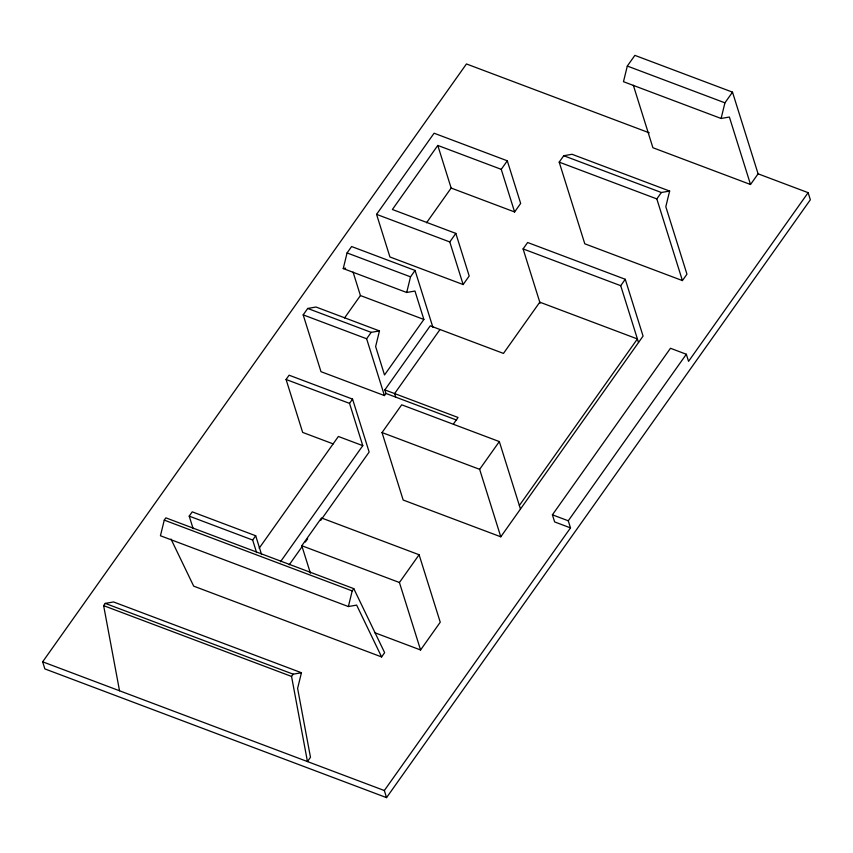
<?xml version="1.0" encoding="UTF-8"?>
<svg xmlns="http://www.w3.org/2000/svg" width="853" height="853" viewBox="0 0 853 853"><rect width="100%" height="100%" fill="white"/><g stroke="black" fill="none" stroke-linecap="round" stroke-linejoin="round"><path stroke-width="1.28" d="M164.266 520.117L160.439 535.759L348.365 606.547L356.639 605.108L381.611 656.938L384.639 652.673L353.792 588.645L165.866 517.856L164.266 520.117L352.193 590.905L353.792 588.645M519.349 505.498L637.404 338.95L539.789 302.175L503.462 353.419L430.243 325.835L384.842 389.896L385.951 393.446L384.436 395.579L320.984 371.673L303.178 314.864L307.72 308.455L315.994 307.016L379.457 330.921L375.629 346.563L384.522 374.968L423.877 319.459L414.974 291.044L406.7 292.483L343.247 268.578L347.075 252.936L351.617 246.538L415.07 270.444L432.876 327.253M301.44 672.74L297.612 688.382L310.481 757.293L307.453 761.558L291.555 676.44L293.165 674.179L301.44 672.74L113.524 601.951L105.239 603.391L103.639 605.651L119.527 690.77M406.7 292.483L410.528 276.841L415.07 270.444M348.365 606.547L352.193 590.905M627.307 66.054L623.479 81.696L721.105 118.471L729.379 117.032L750.523 184.504L758.093 173.82L732.503 92.145L634.877 55.37L627.307 66.054L724.933 102.829L732.503 92.145M669.637 191.061L665.809 206.703L686.953 274.176L682.411 280.584L584.795 243.809L559.195 162.134L563.737 155.726L572.022 154.286L669.637 191.061L661.363 192.501L563.737 155.726M721.105 118.471L724.933 102.829M758.093 173.82L808.122 192.671L810.35 199.773L386.548 797.63L44.878 668.912L42.65 661.811L466.452 63.954L649.282 132.833M376.568 214.359L434.092 133.217L507.3 160.801L520.661 203.419L514.604 211.96L451.152 188.055L437.792 145.436L392.391 209.497L455.843 233.402L469.193 276.009L463.147 284.55L389.928 256.966L376.568 214.359L449.787 241.943L463.147 284.55M193.162 528.732L189.206 516.129L192.234 511.853L255.697 535.759L261.594 554.578M333.171 443.901L302.666 432.407L286.075 379.478L289.103 375.203L352.556 399.108L369.146 452.047L320.739 520.341M344.537 317.966L360.424 295.554L353.067 272.086M426.521 222.793L451.152 188.055M384.436 395.579L366.63 338.769L371.172 332.361L379.457 330.921M449.787 241.943L455.843 233.402M514.604 211.96L501.255 169.342L507.3 160.801M256.614 552.637L252.669 540.034L255.697 535.759M280.477 561.764L362.781 445.661L349.538 403.384L352.556 399.108M259.152 548.234L338.374 436.469L362.781 445.661M440.009 329.514L394.598 393.574L395.717 397.125M310.417 573.216L301.802 545.728L321.474 517.963L419.1 554.749L440.244 622.21L420.572 649.975L374.851 632.745M540.109 303.22L523.092 248.916L527.634 242.508L625.26 279.283L643.066 336.093L500.786 536.804L403.17 500.029L382.027 432.556L401.699 404.802L499.325 441.577L520.469 509.049M289.231 564.782L302.293 546.357M305.374 542.018L307.677 538.765M453.519 423.877L458.05 417.48L384.842 389.896M682.411 280.584L656.821 198.909L661.363 192.501M420.572 649.975L399.428 582.503L419.1 554.749M500.786 536.804L479.642 469.331L499.325 441.577M638.524 342.501L620.717 285.691L625.26 279.283M386.548 797.63L384.33 790.528L570.497 527.9L554.631 521.919L552.403 514.817L670.469 348.269L686.324 354.251L688.552 361.352L808.122 192.671M570.497 527.9L568.269 520.788L686.324 354.251M343.247 268.578L345.604 268.173M750.523 184.504L652.908 147.729L633.331 85.257M559.195 162.134L656.821 198.909M437.792 145.436L501.255 169.342M523.092 248.916L620.717 285.691M347.075 252.936L410.528 276.841M360.424 295.554L423.877 319.459M307.72 308.455L371.172 332.361M303.178 314.864L366.63 338.769M385.951 393.446L456.675 420.092M286.075 379.478L349.538 403.384M382.027 432.556L479.642 469.331M552.403 514.817L568.269 520.788M301.802 545.728L399.428 582.503M189.206 516.129L252.669 540.034M381.611 656.938L193.695 586.15L170.995 539.032M105.239 603.391L293.165 674.179M103.639 605.651L291.555 676.44M42.65 661.811L384.33 790.528"/></g></svg>
